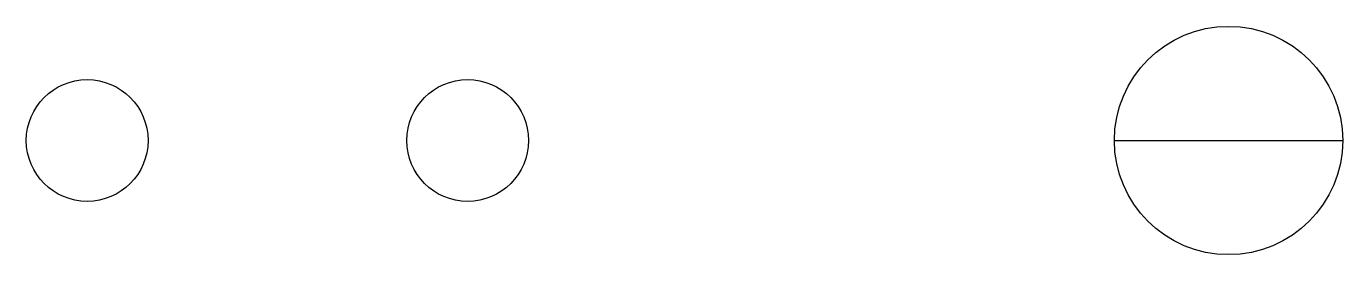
# Model space of a CAD drawing. Header units: millimetres. Extents: x -80 to 1650, y -150 to 150.
import ezdxf

# ---------------------------------------------------------------- set-up
doc = ezdxf.new("R2010")
doc.units = ezdxf.units.MM
doc.layers.add('E-LIGHT', color=2, linetype='Continuous')

# ---------------------------------------------------------------- blocks, each defined once
blk = doc.blocks.new('*U1')
blk.add_circle((0, 0), 80)
blk = doc.blocks.new('*U2')
blk.add_line((-150, 0), (150, 0))
blk.add_circle((0, 0), 150)

msp = doc.modelspace()

# ---------------------------------------------------------------- block references
at = {"layer": 'E-LIGHT'}
for name, p in [('*U2', (1500, 0)), ('*U1', (0, 0)), ('*U1', (500, 0))]:
    msp.add_blockref(name, p, dxfattribs=at)

doc.saveas('drawing.dxf')
